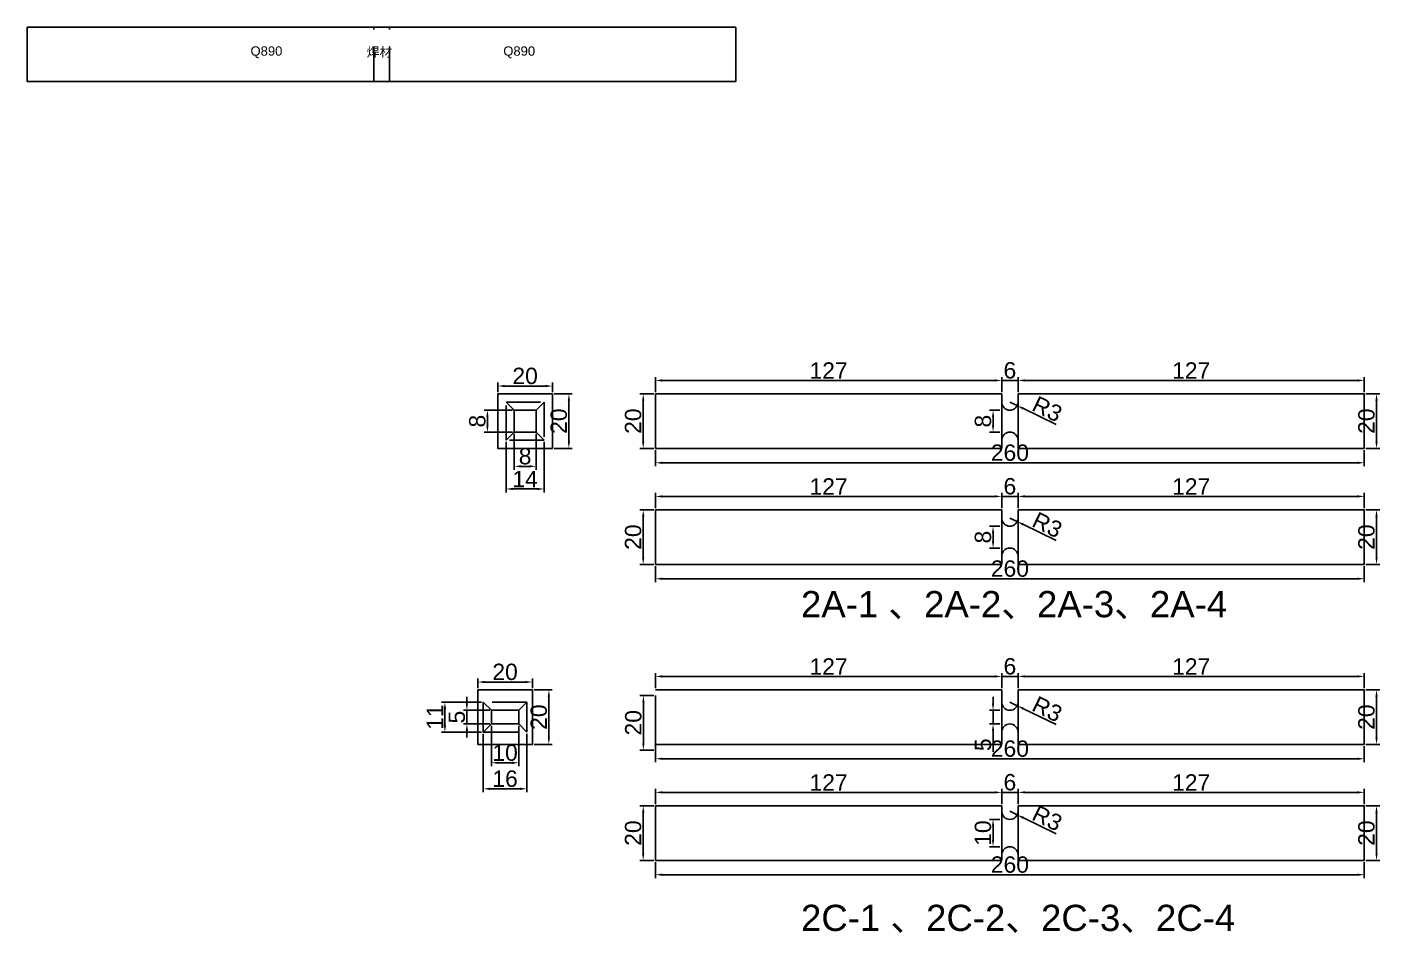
# Model space of a CAD drawing. Header units: millimetres. Extents: x 277 to 35015, y -7843 to 25622.
# Drawn here: x 2307.2 to 2803.5, y 2060.6 to 2392.9 of the extents above; entities that cross this region are included whole.
import ezdxf

# ---------------------------------------------------------------- set-up
doc = ezdxf.new("R2010")
doc.units = ezdxf.units.MM
doc.linetypes.add('DASHED', pattern=[19.05, 12.7, -6.35])
doc.layers.add('尺寸标注', color=6, linetype='Continuous')
doc.layers.add('标号', color=4, linetype='Continuous')
doc.styles.get("Standard").update_dxf_attribs({"font": 'arial.ttf'})
doc.dimstyles.new('ISO-25-old', dxfattribs={"dimtxt": 6, "dimasz": 2.5, "dimexe": 1.25, "dimexo": 0.625, "dimtad": 1, "dimtxsty": 'Standard', "dimcen": 2.5, "dimadec": 0, "dimazin": 0, "dimtfac": 1, "dimtmove": 0, "dimatfit": 3, "dimfxl": 1, "dimarcsym": 0})

# ---------------------------------------------------------------- blocks, each defined once
blk = doc.blocks.new('*D34')
at = {"layer": 'Defpoints', "color": 0, "transparency": 16777216}
for p in [(2533.24, 2258.34), (2537.73, 2258.34), (2537.73, 2238.34)]:
    blk.add_point(p, dxfattribs=at)
at = {"layer": '尺寸标注', "color": 0, "lineweight": -2, "transparency": 16777216}
for p, q in [((2537.1, 2258.34), (2531.99, 2258.34)), ((2533.24, 2240.84), (2533.24, 2255.84)), ((2537.1, 2238.34), (2531.99, 2238.34))]:
    blk.add_line(p, q, dxfattribs=at)
at = {"layer": '尺寸标注', "color": 0, "transparency": 16777216}
for points in [[(2532.83, 2255.84), (2533.66, 2255.84), (2533.24, 2258.34)], [(2532.83, 2240.84), (2533.66, 2240.84), (2533.24, 2238.34)]]:
    blk.add_solid(points, dxfattribs=at)
at = {"layer": '尺寸标注', "color": 0, "transparency": 16777216, "insert": (2529.55, 2248.34), "char_height": 6, "attachment_point": 5, "rotation": 90}
blk.add_mtext('20', dxfattribs=at)
blk = doc.blocks.new('*D78')
at = {"layer": 'Defpoints', "color": 0, "transparency": 16777216}
for p in [(2664.73, 2263.27), (2537.73, 2258.34), (2664.73, 2258.34)]:
    blk.add_point(p, dxfattribs=at)
at = {"layer": '尺寸标注', "color": 0, "lineweight": -2, "transparency": 16777216}
for p, q in [((2537.73, 2258.96), (2537.73, 2264.52)), ((2540.23, 2263.27), (2662.23, 2263.27)), ((2664.73, 2258.96), (2664.73, 2264.52))]:
    blk.add_line(p, q, dxfattribs=at)
at = {"layer": '尺寸标注', "color": 0, "transparency": 16777216}
for points in [[(2540.23, 2263.69), (2540.23, 2262.85), (2537.73, 2263.27)], [(2662.23, 2263.69), (2662.23, 2262.85), (2664.73, 2263.27)]]:
    blk.add_solid(points, dxfattribs=at)
at = {"layer": '尺寸标注', "color": 0, "transparency": 16777216, "insert": (2601.23, 2266.91), "char_height": 6, "attachment_point": 5}
blk.add_mtext('127', dxfattribs=at)
blk = doc.blocks.new('*D35')
at = {"layer": 'Defpoints', "color": 0, "transparency": 16777216}
for p in [(2664.73, 2252.34), (2661.56, 2244.34), (2664.73, 2244.34)]:
    blk.add_point(p, dxfattribs=at)
at = {"layer": '尺寸标注', "color": 0, "lineweight": -2, "transparency": 16777216}
for p, q in [((2664.1, 2252.34), (2660.31, 2252.34)), ((2661.56, 2249.84), (2661.56, 2246.84)), ((2664.1, 2244.34), (2660.31, 2244.34))]:
    blk.add_line(p, q, dxfattribs=at)
at = {"layer": '尺寸标注', "color": 0, "transparency": 16777216}
for points in [[(2661.14, 2249.84), (2661.97, 2249.84), (2661.56, 2252.34)], [(2661.14, 2246.84), (2661.97, 2246.84), (2661.56, 2244.34)]]:
    blk.add_solid(points, dxfattribs=at)
at = {"layer": '尺寸标注', "color": 0, "transparency": 16777216, "insert": (2657.87, 2248.34), "char_height": 6, "attachment_point": 5, "rotation": 90}
blk.add_mtext('8', dxfattribs=at)
blk = doc.blocks.new('*D36')
at = {"layer": 'Defpoints', "color": 0, "transparency": 16777216}
for p in [(2667.73, 2255.34), (2670.43, 2254.03)]:
    blk.add_point(p, dxfattribs=at)
at = {"layer": '尺寸标注', "color": 0, "lineweight": -2, "transparency": 16777216}
for p, q in [((2667.73, 2255.34), (2670.43, 2254.03)), ((2684.76, 2247.07), (2672.68, 2252.94))]:
    blk.add_line(p, q, dxfattribs=at)
at = {"layer": '尺寸标注', "color": 0, "transparency": 16777216}
blk.add_solid([(2672.86, 2253.31), (2672.5, 2252.56), (2670.43, 2254.03)], dxfattribs=at)
at = {"layer": '尺寸标注', "color": 0, "transparency": 16777216, "insert": (2681.45, 2252.78), "char_height": 6, "attachment_point": 5, "rotation": 334.116}
blk.add_mtext('R3', dxfattribs=at)
blk = doc.blocks.new('*D37')
at = {"layer": 'Defpoints', "color": 0, "transparency": 16777216}
for p in [(2797.73, 2258.34), (2802.22, 2258.34), (2797.73, 2238.34)]:
    blk.add_point(p, dxfattribs=at)
at = {"layer": '尺寸标注', "color": 0, "lineweight": -2, "transparency": 16777216}
for p, q in [((2798.35, 2258.34), (2803.47, 2258.34)), ((2802.22, 2240.84), (2802.22, 2255.84)), ((2798.35, 2238.34), (2803.47, 2238.34))]:
    blk.add_line(p, q, dxfattribs=at)
at = {"layer": '尺寸标注', "color": 0, "transparency": 16777216}
for points in [[(2801.8, 2255.84), (2802.63, 2255.84), (2802.22, 2258.34)], [(2801.8, 2240.84), (2802.63, 2240.84), (2802.22, 2238.34)]]:
    blk.add_solid(points, dxfattribs=at)
at = {"layer": '尺寸标注', "color": 0, "transparency": 16777216, "insert": (2798.53, 2248.34), "char_height": 6, "attachment_point": 5, "rotation": 90}
blk.add_mtext('20', dxfattribs=at)
blk = doc.blocks.new('*D79')
at = {"layer": 'Defpoints', "color": 0, "transparency": 16777216}
for p in [(2670.73, 2263.27), (2670.73, 2258.34), (2797.73, 2258.34)]:
    blk.add_point(p, dxfattribs=at)
at = {"layer": '尺寸标注', "color": 0, "lineweight": -2, "transparency": 16777216}
for p, q in [((2670.73, 2258.96), (2670.73, 2264.52)), ((2795.23, 2263.27), (2673.23, 2263.27)), ((2797.73, 2258.96), (2797.73, 2264.52))]:
    blk.add_line(p, q, dxfattribs=at)
at = {"layer": '尺寸标注', "color": 0, "transparency": 16777216}
for points in [[(2673.23, 2263.69), (2673.23, 2262.85), (2670.73, 2263.27)], [(2795.23, 2263.69), (2795.23, 2262.85), (2797.73, 2263.27)]]:
    blk.add_solid(points, dxfattribs=at)
at = {"layer": '尺寸标注', "color": 0, "transparency": 16777216, "insert": (2734.23, 2266.91), "char_height": 6, "attachment_point": 5}
blk.add_mtext('127', dxfattribs=at)
blk = doc.blocks.new('*D38')
at = {"layer": 'Defpoints', "color": 0, "transparency": 16777216}
for p in [(2670.73, 2263.27), (2664.73, 2258.34), (2670.73, 2258.34)]:
    blk.add_point(p, dxfattribs=at)
at = {"layer": '尺寸标注', "color": 0, "lineweight": -2, "transparency": 16777216}
for p, q in [((2662.23, 2263.27), (2659.73, 2263.27)), ((2664.73, 2258.96), (2664.73, 2264.52)), ((2664.73, 2263.27), (2670.73, 2263.27)), ((2670.73, 2258.96), (2670.73, 2264.52)), ((2673.23, 2263.27), (2675.73, 2263.27))]:
    blk.add_line(p, q, dxfattribs=at)
at = {"layer": '尺寸标注', "color": 0, "transparency": 16777216}
for points in [[(2662.23, 2263.69), (2662.23, 2262.85), (2664.73, 2263.27)], [(2673.23, 2263.69), (2673.23, 2262.85), (2670.73, 2263.27)]]:
    blk.add_solid(points, dxfattribs=at)
at = {"layer": '尺寸标注', "color": 0, "transparency": 16777216, "insert": (2667.73, 2266.96), "char_height": 6, "attachment_point": 5}
blk.add_mtext('6', dxfattribs=at)
blk = doc.blocks.new('*D39')
at = {"layer": 'Defpoints', "color": 0, "transparency": 16777216}
for p in [(2537.73, 2238.34), (2797.73, 2238.34), (2797.73, 2233.07)]:
    blk.add_point(p, dxfattribs=at)
at = {"layer": '尺寸标注', "color": 0, "lineweight": -2, "transparency": 16777216}
for p, q in [((2537.73, 2237.71), (2537.73, 2231.82)), ((2540.23, 2233.07), (2795.23, 2233.07)), ((2797.73, 2237.71), (2797.73, 2231.82))]:
    blk.add_line(p, q, dxfattribs=at)
at = {"layer": '尺寸标注', "color": 0, "transparency": 16777216}
for points in [[(2540.23, 2233.49), (2540.23, 2232.65), (2537.73, 2233.07)], [(2795.23, 2233.49), (2795.23, 2232.65), (2797.73, 2233.07)]]:
    blk.add_solid(points, dxfattribs=at)
at = {"layer": '尺寸标注', "color": 0, "transparency": 16777216, "insert": (2667.73, 2236.76), "char_height": 6, "attachment_point": 5}
blk.add_mtext('260', dxfattribs=at)
blk = doc.blocks.new('*D40')
at = {"layer": 'Defpoints', "color": 0, "transparency": 16777216}
for p in [(2533.24, 2215.81), (2537.73, 2215.81), (2537.73, 2195.81)]:
    blk.add_point(p, dxfattribs=at)
at = {"layer": '尺寸标注', "color": 0, "lineweight": -2, "transparency": 16777216}
for p, q in [((2537.1, 2215.81), (2531.99, 2215.81)), ((2533.24, 2198.31), (2533.24, 2213.31)), ((2537.1, 2195.81), (2531.99, 2195.81))]:
    blk.add_line(p, q, dxfattribs=at)
at = {"layer": '尺寸标注', "color": 0, "transparency": 16777216}
for points in [[(2532.83, 2213.31), (2533.66, 2213.31), (2533.24, 2215.81)], [(2532.83, 2198.31), (2533.66, 2198.31), (2533.24, 2195.81)]]:
    blk.add_solid(points, dxfattribs=at)
at = {"layer": '尺寸标注', "color": 0, "transparency": 16777216, "insert": (2529.55, 2205.81), "char_height": 6, "attachment_point": 5, "rotation": 90}
blk.add_mtext('20', dxfattribs=at)
blk = doc.blocks.new('*D80')
at = {"layer": 'Defpoints', "color": 0, "transparency": 16777216}
for p in [(2664.73, 2220.74), (2537.73, 2215.81), (2664.73, 2215.81)]:
    blk.add_point(p, dxfattribs=at)
at = {"layer": '尺寸标注', "color": 0, "lineweight": -2, "transparency": 16777216}
for p, q in [((2537.73, 2216.44), (2537.73, 2221.99)), ((2540.23, 2220.74), (2662.23, 2220.74)), ((2664.73, 2216.44), (2664.73, 2221.99))]:
    blk.add_line(p, q, dxfattribs=at)
at = {"layer": '尺寸标注', "color": 0, "transparency": 16777216}
for points in [[(2540.23, 2221.16), (2540.23, 2220.33), (2537.73, 2220.74)], [(2662.23, 2221.16), (2662.23, 2220.33), (2664.73, 2220.74)]]:
    blk.add_solid(points, dxfattribs=at)
at = {"layer": '尺寸标注', "color": 0, "transparency": 16777216, "insert": (2601.23, 2224.38), "char_height": 6, "attachment_point": 5}
blk.add_mtext('127', dxfattribs=at)
blk = doc.blocks.new('*D41')
at = {"layer": 'Defpoints', "color": 0, "transparency": 16777216}
for p in [(2664.73, 2209.81), (2661.56, 2201.81), (2664.73, 2201.81)]:
    blk.add_point(p, dxfattribs=at)
at = {"layer": '尺寸标注', "color": 0, "lineweight": -2, "transparency": 16777216}
for p, q in [((2664.1, 2209.81), (2660.31, 2209.81)), ((2661.56, 2207.31), (2661.56, 2204.31)), ((2664.1, 2201.81), (2660.31, 2201.81))]:
    blk.add_line(p, q, dxfattribs=at)
at = {"layer": '尺寸标注', "color": 0, "transparency": 16777216}
for points in [[(2661.14, 2207.31), (2661.97, 2207.31), (2661.56, 2209.81)], [(2661.14, 2204.31), (2661.97, 2204.31), (2661.56, 2201.81)]]:
    blk.add_solid(points, dxfattribs=at)
at = {"layer": '尺寸标注', "color": 0, "transparency": 16777216, "insert": (2657.87, 2205.81), "char_height": 6, "attachment_point": 5, "rotation": 90}
blk.add_mtext('8', dxfattribs=at)
blk = doc.blocks.new('*D42')
at = {"layer": 'Defpoints', "color": 0, "transparency": 16777216}
for p in [(2667.73, 2212.81), (2670.43, 2211.5)]:
    blk.add_point(p, dxfattribs=at)
at = {"layer": '尺寸标注', "color": 0, "lineweight": -2, "transparency": 16777216}
for p, q in [((2667.73, 2212.81), (2670.43, 2211.5)), ((2684.76, 2204.55), (2672.68, 2210.41))]:
    blk.add_line(p, q, dxfattribs=at)
at = {"layer": '尺寸标注', "color": 0, "transparency": 16777216}
blk.add_solid([(2672.86, 2210.78), (2672.5, 2210.03), (2670.43, 2211.5)], dxfattribs=at)
at = {"layer": '尺寸标注', "color": 0, "transparency": 16777216, "insert": (2681.45, 2210.25), "char_height": 6, "attachment_point": 5, "rotation": 334.116}
blk.add_mtext('R3', dxfattribs=at)
blk = doc.blocks.new('*D43')
at = {"layer": 'Defpoints', "color": 0, "transparency": 16777216}
for p in [(2797.73, 2215.81), (2802.22, 2215.81), (2797.73, 2195.81)]:
    blk.add_point(p, dxfattribs=at)
at = {"layer": '尺寸标注', "color": 0, "lineweight": -2, "transparency": 16777216}
for p, q in [((2798.35, 2215.81), (2803.47, 2215.81)), ((2802.22, 2198.31), (2802.22, 2213.31)), ((2798.35, 2195.81), (2803.47, 2195.81))]:
    blk.add_line(p, q, dxfattribs=at)
at = {"layer": '尺寸标注', "color": 0, "transparency": 16777216}
for points in [[(2801.8, 2213.31), (2802.63, 2213.31), (2802.22, 2215.81)], [(2801.8, 2198.31), (2802.63, 2198.31), (2802.22, 2195.81)]]:
    blk.add_solid(points, dxfattribs=at)
at = {"layer": '尺寸标注', "color": 0, "transparency": 16777216, "insert": (2798.53, 2205.81), "char_height": 6, "attachment_point": 5, "rotation": 90}
blk.add_mtext('20', dxfattribs=at)
blk = doc.blocks.new('*D81')
at = {"layer": 'Defpoints', "color": 0, "transparency": 16777216}
for p in [(2670.73, 2220.74), (2670.73, 2215.81), (2797.73, 2215.81)]:
    blk.add_point(p, dxfattribs=at)
at = {"layer": '尺寸标注', "color": 0, "lineweight": -2, "transparency": 16777216}
for p, q in [((2670.73, 2216.44), (2670.73, 2221.99)), ((2795.23, 2220.74), (2673.23, 2220.74)), ((2797.73, 2216.44), (2797.73, 2221.99))]:
    blk.add_line(p, q, dxfattribs=at)
at = {"layer": '尺寸标注', "color": 0, "transparency": 16777216}
for points in [[(2673.23, 2221.16), (2673.23, 2220.33), (2670.73, 2220.74)], [(2795.23, 2221.16), (2795.23, 2220.33), (2797.73, 2220.74)]]:
    blk.add_solid(points, dxfattribs=at)
at = {"layer": '尺寸标注', "color": 0, "transparency": 16777216, "insert": (2734.23, 2224.38), "char_height": 6, "attachment_point": 5}
blk.add_mtext('127', dxfattribs=at)
blk = doc.blocks.new('*D44')
at = {"layer": 'Defpoints', "color": 0, "transparency": 16777216}
for p in [(2670.73, 2220.74), (2664.73, 2215.81), (2670.73, 2215.81)]:
    blk.add_point(p, dxfattribs=at)
at = {"layer": '尺寸标注', "color": 0, "lineweight": -2, "transparency": 16777216}
for p, q in [((2662.23, 2220.74), (2659.73, 2220.74)), ((2664.73, 2216.44), (2664.73, 2221.99)), ((2664.73, 2220.74), (2670.73, 2220.74)), ((2670.73, 2216.44), (2670.73, 2221.99)), ((2673.23, 2220.74), (2675.73, 2220.74))]:
    blk.add_line(p, q, dxfattribs=at)
at = {"layer": '尺寸标注', "color": 0, "transparency": 16777216}
for points in [[(2662.23, 2221.16), (2662.23, 2220.33), (2664.73, 2220.74)], [(2673.23, 2221.16), (2673.23, 2220.33), (2670.73, 2220.74)]]:
    blk.add_solid(points, dxfattribs=at)
at = {"layer": '尺寸标注', "color": 0, "transparency": 16777216, "insert": (2667.73, 2224.43), "char_height": 6, "attachment_point": 5}
blk.add_mtext('6', dxfattribs=at)
blk = doc.blocks.new('*D45')
at = {"layer": 'Defpoints', "color": 0, "transparency": 16777216}
for p in [(2537.73, 2195.81), (2797.73, 2195.81), (2797.73, 2190.54)]:
    blk.add_point(p, dxfattribs=at)
at = {"layer": '尺寸标注', "color": 0, "lineweight": -2, "transparency": 16777216}
for p, q in [((2537.73, 2195.19), (2537.73, 2189.29)), ((2797.73, 2195.19), (2797.73, 2189.29)), ((2540.23, 2190.54), (2795.23, 2190.54))]:
    blk.add_line(p, q, dxfattribs=at)
at = {"layer": '尺寸标注', "color": 0, "transparency": 16777216}
for points in [[(2540.23, 2190.96), (2540.23, 2190.13), (2537.73, 2190.54)], [(2795.23, 2190.96), (2795.23, 2190.13), (2797.73, 2190.54)]]:
    blk.add_solid(points, dxfattribs=at)
at = {"layer": '尺寸标注', "color": 0, "transparency": 16777216, "insert": (2667.73, 2194.23), "char_height": 6, "attachment_point": 5}
blk.add_mtext('260', dxfattribs=at)
blk = doc.blocks.new('*D56')
at = {"layer": 'Defpoints', "color": 0, "transparency": 16777216}
for p in [(2533.3, 2147.72), (2537.79, 2147.72), (2537.79, 2127.72)]:
    blk.add_point(p, dxfattribs=at)
at = {"layer": '尺寸标注', "color": 0, "lineweight": -2, "transparency": 16777216}
for p, q in [((2537.16, 2147.72), (2532.05, 2147.72)), ((2533.3, 2130.22), (2533.3, 2145.22)), ((2537.16, 2127.72), (2532.05, 2127.72))]:
    blk.add_line(p, q, dxfattribs=at)
at = {"layer": '尺寸标注', "color": 0, "transparency": 16777216}
for points in [[(2532.89, 2145.22), (2533.72, 2145.22), (2533.3, 2147.72)], [(2532.89, 2130.22), (2533.72, 2130.22), (2533.3, 2127.72)]]:
    blk.add_solid(points, dxfattribs=at)
at = {"layer": '尺寸标注', "color": 0, "transparency": 16777216, "insert": (2529.61, 2137.72), "char_height": 6, "attachment_point": 5, "rotation": 90}
blk.add_mtext('20', dxfattribs=at)
blk = doc.blocks.new('*D82')
at = {"layer": 'Defpoints', "color": 0, "transparency": 16777216}
for p in [(2664.73, 2154.71), (2537.73, 2149.78), (2664.73, 2149.78)]:
    blk.add_point(p, dxfattribs=at)
at = {"layer": '尺寸标注', "color": 0, "lineweight": -2, "transparency": 16777216}
for p, q in [((2537.73, 2150.4), (2537.73, 2155.96)), ((2540.23, 2154.71), (2662.23, 2154.71)), ((2664.73, 2150.4), (2664.73, 2155.96))]:
    blk.add_line(p, q, dxfattribs=at)
at = {"layer": '尺寸标注', "color": 0, "transparency": 16777216}
for points in [[(2540.23, 2155.13), (2540.23, 2154.3), (2537.73, 2154.71)], [(2662.23, 2155.13), (2662.23, 2154.3), (2664.73, 2154.71)]]:
    blk.add_solid(points, dxfattribs=at)
at = {"layer": '尺寸标注', "color": 0, "transparency": 16777216, "insert": (2601.23, 2158.35), "char_height": 6, "attachment_point": 5}
blk.add_mtext('127', dxfattribs=at)
blk = doc.blocks.new('*D57')
at = {"layer": 'Defpoints', "color": 0, "transparency": 16777216}
for p in [(2664.73, 2142.28), (2661.56, 2137.28), (2664.73, 2137.28)]:
    blk.add_point(p, dxfattribs=at)
at = {"layer": '尺寸标注', "color": 0, "lineweight": -2, "transparency": 16777216}
for p, q in [((2661.56, 2144.78), (2661.56, 2147.28)), ((2664.1, 2142.28), (2660.31, 2142.28)), ((2661.56, 2142.28), (2661.56, 2137.28)), ((2664.1, 2137.28), (2660.31, 2137.28)), ((2661.56, 2134.78), (2661.56, 2127.05))]:
    blk.add_line(p, q, dxfattribs=at)
at = {"layer": '尺寸标注', "color": 0, "transparency": 16777216}
for points in [[(2661.14, 2144.78), (2661.97, 2144.78), (2661.56, 2142.28)], [(2661.14, 2134.78), (2661.97, 2134.78), (2661.56, 2137.28)]]:
    blk.add_solid(points, dxfattribs=at)
at = {"layer": '尺寸标注', "color": 0, "transparency": 16777216, "insert": (2657.88, 2129.66), "char_height": 6, "attachment_point": 5, "rotation": 90}
blk.add_mtext('5', dxfattribs=at)
blk = doc.blocks.new('*D58')
at = {"layer": 'Defpoints', "color": 0, "transparency": 16777216}
for p in [(2667.73, 2145.28), (2670.43, 2143.97)]:
    blk.add_point(p, dxfattribs=at)
at = {"layer": '尺寸标注', "color": 0, "lineweight": -2, "transparency": 16777216}
for p, q in [((2667.73, 2145.28), (2670.43, 2143.97)), ((2684.76, 2137.02), (2672.68, 2142.88))]:
    blk.add_line(p, q, dxfattribs=at)
at = {"layer": '尺寸标注', "color": 0, "transparency": 16777216}
blk.add_solid([(2672.86, 2143.25), (2672.5, 2142.5), (2670.43, 2143.97)], dxfattribs=at)
at = {"layer": '尺寸标注', "color": 0, "transparency": 16777216, "insert": (2681.45, 2142.72), "char_height": 6, "attachment_point": 5, "rotation": 334.116}
blk.add_mtext('R3', dxfattribs=at)
blk = doc.blocks.new('*D59')
at = {"layer": 'Defpoints', "color": 0, "transparency": 16777216}
for p in [(2797.73, 2149.78), (2802.22, 2149.78), (2797.73, 2129.78)]:
    blk.add_point(p, dxfattribs=at)
at = {"layer": '尺寸标注', "color": 0, "lineweight": -2, "transparency": 16777216}
for p, q in [((2798.35, 2149.78), (2803.47, 2149.78)), ((2802.22, 2132.28), (2802.22, 2147.28)), ((2798.35, 2129.78), (2803.47, 2129.78))]:
    blk.add_line(p, q, dxfattribs=at)
at = {"layer": '尺寸标注', "color": 0, "transparency": 16777216}
for points in [[(2801.8, 2147.28), (2802.63, 2147.28), (2802.22, 2149.78)], [(2801.8, 2132.28), (2802.63, 2132.28), (2802.22, 2129.78)]]:
    blk.add_solid(points, dxfattribs=at)
at = {"layer": '尺寸标注', "color": 0, "transparency": 16777216, "insert": (2798.53, 2139.78), "char_height": 6, "attachment_point": 5, "rotation": 90}
blk.add_mtext('20', dxfattribs=at)
blk = doc.blocks.new('*D60')
at = {"layer": 'Defpoints', "color": 0, "transparency": 16777216}
for p in [(2670.73, 2154.71), (2664.73, 2149.78), (2670.73, 2149.78)]:
    blk.add_point(p, dxfattribs=at)
at = {"layer": '尺寸标注', "color": 0, "lineweight": -2, "transparency": 16777216}
for p, q in [((2662.23, 2154.71), (2659.73, 2154.71)), ((2664.73, 2150.4), (2664.73, 2155.96)), ((2664.73, 2154.71), (2670.73, 2154.71)), ((2670.73, 2150.4), (2670.73, 2155.96)), ((2673.23, 2154.71), (2675.73, 2154.71))]:
    blk.add_line(p, q, dxfattribs=at)
at = {"layer": '尺寸标注', "color": 0, "transparency": 16777216}
for points in [[(2662.23, 2155.13), (2662.23, 2154.3), (2664.73, 2154.71)], [(2673.23, 2155.13), (2673.23, 2154.3), (2670.73, 2154.71)]]:
    blk.add_solid(points, dxfattribs=at)
at = {"layer": '尺寸标注', "color": 0, "transparency": 16777216, "insert": (2667.73, 2158.4), "char_height": 6, "attachment_point": 5}
blk.add_mtext('6', dxfattribs=at)
blk = doc.blocks.new('*D61')
at = {"layer": 'Defpoints', "color": 0, "transparency": 16777216}
for p in [(2533.24, 2107.25), (2537.73, 2107.25), (2537.73, 2087.25)]:
    blk.add_point(p, dxfattribs=at)
at = {"layer": '尺寸标注', "color": 0, "lineweight": -2, "transparency": 16777216}
for p, q in [((2537.1, 2107.25), (2531.99, 2107.25)), ((2533.24, 2089.75), (2533.24, 2104.75)), ((2537.1, 2087.25), (2531.99, 2087.25))]:
    blk.add_line(p, q, dxfattribs=at)
at = {"layer": '尺寸标注', "color": 0, "transparency": 16777216}
for points in [[(2532.83, 2104.75), (2533.66, 2104.75), (2533.24, 2107.25)], [(2532.83, 2089.75), (2533.66, 2089.75), (2533.24, 2087.25)]]:
    blk.add_solid(points, dxfattribs=at)
at = {"layer": '尺寸标注', "color": 0, "transparency": 16777216, "insert": (2529.55, 2097.25), "char_height": 6, "attachment_point": 5, "rotation": 90}
blk.add_mtext('20', dxfattribs=at)
blk = doc.blocks.new('*D62')
at = {"layer": 'Defpoints', "color": 0, "transparency": 16777216}
for p in [(2664.73, 2102.25), (2661.56, 2092.25), (2664.73, 2092.25)]:
    blk.add_point(p, dxfattribs=at)
at = {"layer": '尺寸标注', "color": 0, "lineweight": -2, "transparency": 16777216}
for p, q in [((2664.1, 2102.25), (2660.31, 2102.25)), ((2661.56, 2099.75), (2661.56, 2094.75)), ((2664.1, 2092.25), (2660.31, 2092.25))]:
    blk.add_line(p, q, dxfattribs=at)
at = {"layer": '尺寸标注', "color": 0, "transparency": 16777216}
for points in [[(2661.14, 2099.75), (2661.97, 2099.75), (2661.56, 2102.25)], [(2661.14, 2094.75), (2661.97, 2094.75), (2661.56, 2092.25)]]:
    blk.add_solid(points, dxfattribs=at)
at = {"layer": '尺寸标注', "color": 0, "transparency": 16777216, "insert": (2657.87, 2097.25), "char_height": 6, "attachment_point": 5, "rotation": 90}
blk.add_mtext('10', dxfattribs=at)
blk = doc.blocks.new('*D63')
at = {"layer": 'Defpoints', "color": 0, "transparency": 16777216}
for p in [(2667.73, 2105.25), (2670.43, 2103.94)]:
    blk.add_point(p, dxfattribs=at)
at = {"layer": '尺寸标注', "color": 0, "lineweight": -2, "transparency": 16777216}
for p, q in [((2667.73, 2105.25), (2670.43, 2103.94)), ((2684.76, 2096.99), (2672.68, 2102.85))]:
    blk.add_line(p, q, dxfattribs=at)
at = {"layer": '尺寸标注', "color": 0, "transparency": 16777216}
blk.add_solid([(2672.86, 2103.23), (2672.5, 2102.48), (2670.43, 2103.94)], dxfattribs=at)
at = {"layer": '尺寸标注', "color": 0, "transparency": 16777216, "insert": (2681.45, 2102.7), "char_height": 6, "attachment_point": 5, "rotation": 334.116}
blk.add_mtext('R3', dxfattribs=at)
blk = doc.blocks.new('*D64')
at = {"layer": 'Defpoints', "color": 0, "transparency": 16777216}
for p in [(2797.73, 2107.25), (2802.22, 2107.25), (2797.73, 2087.25)]:
    blk.add_point(p, dxfattribs=at)
at = {"layer": '尺寸标注', "color": 0, "lineweight": -2, "transparency": 16777216}
for p, q in [((2798.35, 2107.25), (2803.47, 2107.25)), ((2802.22, 2089.75), (2802.22, 2104.75)), ((2798.35, 2087.25), (2803.47, 2087.25))]:
    blk.add_line(p, q, dxfattribs=at)
at = {"layer": '尺寸标注', "color": 0, "transparency": 16777216}
for points in [[(2801.8, 2104.75), (2802.63, 2104.75), (2802.22, 2107.25)], [(2801.8, 2089.75), (2802.63, 2089.75), (2802.22, 2087.25)]]:
    blk.add_solid(points, dxfattribs=at)
at = {"layer": '尺寸标注', "color": 0, "transparency": 16777216, "insert": (2798.53, 2097.25), "char_height": 6, "attachment_point": 5, "rotation": 90}
blk.add_mtext('20', dxfattribs=at)
blk = doc.blocks.new('*D65')
at = {"layer": 'Defpoints', "color": 0, "transparency": 16777216}
for p in [(2670.73, 2112.19), (2664.73, 2107.25), (2670.73, 2107.25)]:
    blk.add_point(p, dxfattribs=at)
at = {"layer": '尺寸标注', "color": 0, "lineweight": -2, "transparency": 16777216}
for p, q in [((2662.23, 2112.19), (2659.73, 2112.19)), ((2664.73, 2107.88), (2664.73, 2113.44)), ((2664.73, 2112.19), (2670.73, 2112.19)), ((2670.73, 2107.88), (2670.73, 2113.44)), ((2673.23, 2112.19), (2675.73, 2112.19))]:
    blk.add_line(p, q, dxfattribs=at)
at = {"layer": '尺寸标注', "color": 0, "transparency": 16777216}
for points in [[(2662.23, 2112.6), (2662.23, 2111.77), (2664.73, 2112.19)], [(2673.23, 2112.6), (2673.23, 2111.77), (2670.73, 2112.19)]]:
    blk.add_solid(points, dxfattribs=at)
at = {"layer": '尺寸标注', "color": 0, "transparency": 16777216, "insert": (2667.73, 2115.88), "char_height": 6, "attachment_point": 5}
blk.add_mtext('6', dxfattribs=at)
blk = doc.blocks.new('*D77')
at = {"layer": 'Defpoints', "color": 0, "transparency": 16777216}
for p in [(2477.57, 2137.28), (2487.57, 2137.28), (2487.57, 2123.03)]:
    blk.add_point(p, dxfattribs=at)
at = {"layer": '尺寸标注', "color": 0, "lineweight": -2, "transparency": 16777216}
for p, q in [((2477.57, 2136.65), (2477.57, 2121.78)), ((2487.57, 2136.65), (2487.57, 2121.78)), ((2480.07, 2123.03), (2485.07, 2123.03))]:
    blk.add_line(p, q, dxfattribs=at)
at = {"layer": '尺寸标注', "color": 0, "transparency": 16777216}
for points in [[(2480.07, 2123.44), (2480.07, 2122.61), (2477.57, 2123.03)], [(2485.07, 2123.44), (2485.07, 2122.61), (2487.57, 2123.03)]]:
    blk.add_solid(points, dxfattribs=at)
at = {"layer": '尺寸标注', "color": 0, "transparency": 16777216, "insert": (2482.57, 2126.71), "char_height": 6, "attachment_point": 5}
blk.add_mtext('10', dxfattribs=at)
blk = doc.blocks.new('*D27')
at = {"layer": 'Defpoints', "color": 0, "transparency": 16777216}
for p in [(2664.73, 2112.19), (2537.73, 2107.25), (2664.73, 2107.25)]:
    blk.add_point(p, dxfattribs=at)
at = {"layer": '尺寸标注', "color": 0, "lineweight": -2, "transparency": 16777216}
for p, q in [((2537.73, 2107.88), (2537.73, 2113.44)), ((2540.23, 2112.19), (2662.23, 2112.19)), ((2664.73, 2107.88), (2664.73, 2113.44))]:
    blk.add_line(p, q, dxfattribs=at)
at = {"layer": '尺寸标注', "color": 0, "transparency": 16777216}
for points in [[(2540.23, 2112.6), (2540.23, 2111.77), (2537.73, 2112.19)], [(2662.23, 2112.6), (2662.23, 2111.77), (2664.73, 2112.19)]]:
    blk.add_solid(points, dxfattribs=at)
at = {"layer": '尺寸标注', "color": 0, "transparency": 16777216, "insert": (2601.23, 2115.82), "char_height": 6, "attachment_point": 5}
blk.add_mtext('127', dxfattribs=at)
blk = doc.blocks.new('*D28')
at = {"layer": 'Defpoints', "color": 0, "transparency": 16777216}
for p in [(2797.73, 2154.71), (2670.73, 2149.78), (2797.73, 2149.78)]:
    blk.add_point(p, dxfattribs=at)
at = {"layer": '尺寸标注', "color": 0, "lineweight": -2, "transparency": 16777216}
for p, q in [((2670.73, 2150.4), (2670.73, 2155.96)), ((2673.23, 2154.71), (2795.23, 2154.71)), ((2797.73, 2150.4), (2797.73, 2155.96))]:
    blk.add_line(p, q, dxfattribs=at)
at = {"layer": '尺寸标注', "color": 0, "transparency": 16777216}
for points in [[(2673.23, 2155.13), (2673.23, 2154.3), (2670.73, 2154.71)], [(2795.23, 2155.13), (2795.23, 2154.3), (2797.73, 2154.71)]]:
    blk.add_solid(points, dxfattribs=at)
at = {"layer": '尺寸标注', "color": 0, "transparency": 16777216, "insert": (2734.23, 2158.35), "char_height": 6, "attachment_point": 5}
blk.add_mtext('127', dxfattribs=at)
blk = doc.blocks.new('*D29')
at = {"layer": 'Defpoints', "color": 0, "transparency": 16777216}
for p in [(2797.73, 2112.19), (2670.73, 2107.25), (2797.73, 2107.25)]:
    blk.add_point(p, dxfattribs=at)
at = {"layer": '尺寸标注', "color": 0, "lineweight": -2, "transparency": 16777216}
for p, q in [((2670.73, 2107.88), (2670.73, 2113.44)), ((2673.23, 2112.19), (2795.23, 2112.19)), ((2797.73, 2107.88), (2797.73, 2113.44))]:
    blk.add_line(p, q, dxfattribs=at)
at = {"layer": '尺寸标注', "color": 0, "transparency": 16777216}
for points in [[(2673.23, 2112.6), (2673.23, 2111.77), (2670.73, 2112.19)], [(2795.23, 2112.6), (2795.23, 2111.77), (2797.73, 2112.19)]]:
    blk.add_solid(points, dxfattribs=at)
at = {"layer": '尺寸标注', "color": 0, "transparency": 16777216, "insert": (2734.23, 2115.82), "char_height": 6, "attachment_point": 5}
blk.add_mtext('127', dxfattribs=at)
blk = doc.blocks.new('*D30')
at = {"layer": 'Defpoints', "color": 0, "transparency": 16777216}
for p in [(2537.73, 2129.78), (2797.73, 2129.78), (2797.73, 2124.51)]:
    blk.add_point(p, dxfattribs=at)
at = {"layer": '尺寸标注', "color": 0, "lineweight": -2, "transparency": 16777216}
for p, q in [((2537.73, 2129.15), (2537.73, 2123.26)), ((2797.73, 2129.15), (2797.73, 2123.26)), ((2540.23, 2124.51), (2795.23, 2124.51))]:
    blk.add_line(p, q, dxfattribs=at)
at = {"layer": '尺寸标注', "color": 0, "transparency": 16777216}
for points in [[(2540.23, 2124.93), (2540.23, 2124.1), (2537.73, 2124.51)], [(2795.23, 2124.93), (2795.23, 2124.1), (2797.73, 2124.51)]]:
    blk.add_solid(points, dxfattribs=at)
at = {"layer": '尺寸标注', "color": 0, "transparency": 16777216, "insert": (2667.73, 2128.2), "char_height": 6, "attachment_point": 5}
blk.add_mtext('260', dxfattribs=at)
blk = doc.blocks.new('*D31')
at = {"layer": 'Defpoints', "color": 0, "transparency": 16777216}
for p in [(2537.73, 2087.25), (2797.73, 2087.25), (2797.73, 2081.99)]:
    blk.add_point(p, dxfattribs=at)
at = {"layer": '尺寸标注', "color": 0, "lineweight": -2, "transparency": 16777216}
for p, q in [((2537.73, 2086.63), (2537.73, 2080.74)), ((2797.73, 2086.63), (2797.73, 2080.74)), ((2540.23, 2081.99), (2795.23, 2081.99))]:
    blk.add_line(p, q, dxfattribs=at)
at = {"layer": '尺寸标注', "color": 0, "transparency": 16777216}
for points in [[(2540.23, 2082.4), (2540.23, 2081.57), (2537.73, 2081.99)], [(2795.23, 2082.4), (2795.23, 2081.57), (2797.73, 2081.99)]]:
    blk.add_solid(points, dxfattribs=at)
at = {"layer": '尺寸标注', "color": 0, "transparency": 16777216, "insert": (2667.73, 2085.67), "char_height": 6, "attachment_point": 5}
blk.add_mtext('260', dxfattribs=at)
blk = doc.blocks.new('*D66')
at = {"layer": 'Defpoints', "color": 0, "transparency": 16777216}
for p in [(2485.92, 2252.34), (2476.09, 2244.34), (2485.92, 2244.34)]:
    blk.add_point(p, dxfattribs=at)
at = {"layer": '尺寸标注', "color": 0, "lineweight": -2, "transparency": 16777216}
for p, q in [((2485.29, 2252.34), (2474.84, 2252.34)), ((2476.09, 2249.84), (2476.09, 2246.84)), ((2485.29, 2244.34), (2474.84, 2244.34))]:
    blk.add_line(p, q, dxfattribs=at)
at = {"layer": '尺寸标注', "color": 0, "transparency": 16777216}
for points in [[(2475.68, 2249.84), (2476.51, 2249.84), (2476.09, 2252.34)], [(2475.68, 2246.84), (2476.51, 2246.84), (2476.09, 2244.34)]]:
    blk.add_solid(points, dxfattribs=at)
at = {"layer": '尺寸标注', "color": 0, "transparency": 16777216, "insert": (2472.4, 2248.34), "char_height": 6, "attachment_point": 5, "rotation": 90}
blk.add_mtext('8', dxfattribs=at)
blk = doc.blocks.new('*D67')
at = {"layer": 'Defpoints', "color": 0, "transparency": 16777216}
for p in [(2485.92, 2244.34), (2493.92, 2244.34), (2493.92, 2231.77)]:
    blk.add_point(p, dxfattribs=at)
at = {"layer": '尺寸标注', "color": 0, "lineweight": -2, "transparency": 16777216}
for p, q in [((2485.92, 2243.71), (2485.92, 2230.52)), ((2493.92, 2243.71), (2493.92, 2230.52)), ((2488.42, 2231.77), (2491.42, 2231.77))]:
    blk.add_line(p, q, dxfattribs=at)
at = {"layer": '尺寸标注', "color": 0, "transparency": 16777216}
for points in [[(2488.42, 2232.19), (2488.42, 2231.36), (2485.92, 2231.77)], [(2491.42, 2232.19), (2491.42, 2231.36), (2493.92, 2231.77)]]:
    blk.add_solid(points, dxfattribs=at)
at = {"layer": '尺寸标注', "color": 0, "transparency": 16777216, "insert": (2489.92, 2235.46), "char_height": 6, "attachment_point": 5}
blk.add_mtext('8', dxfattribs=at)
blk = doc.blocks.new('*D68')
at = {"layer": 'Defpoints', "color": 0, "transparency": 16777216}
for p in [(2479.92, 2258.34), (2499.92, 2261.22), (2499.92, 2258.34)]:
    blk.add_point(p, dxfattribs=at)
at = {"layer": '尺寸标注', "color": 0, "lineweight": -2, "transparency": 16777216}
for p, q in [((2479.92, 2258.96), (2479.92, 2262.47)), ((2482.42, 2261.22), (2497.42, 2261.22)), ((2499.92, 2258.96), (2499.92, 2262.47))]:
    blk.add_line(p, q, dxfattribs=at)
at = {"layer": '尺寸标注', "color": 0, "transparency": 16777216}
for points in [[(2482.42, 2261.64), (2482.42, 2260.8), (2479.92, 2261.22)], [(2497.42, 2261.64), (2497.42, 2260.8), (2499.92, 2261.22)]]:
    blk.add_solid(points, dxfattribs=at)
at = {"layer": '尺寸标注', "color": 0, "transparency": 16777216, "insert": (2489.92, 2264.91), "char_height": 6, "attachment_point": 5}
blk.add_mtext('20', dxfattribs=at)
blk = doc.blocks.new('*D69')
at = {"layer": 'Defpoints', "color": 0, "transparency": 16777216}
for p in [(2499.92, 2258.34), (2499.92, 2238.34), (2505.97, 2238.34)]:
    blk.add_point(p, dxfattribs=at)
at = {"layer": '尺寸标注', "color": 0, "lineweight": -2, "transparency": 16777216}
for p, q in [((2500.54, 2258.34), (2507.22, 2258.34)), ((2505.97, 2255.84), (2505.97, 2240.84)), ((2500.54, 2238.34), (2507.22, 2238.34))]:
    blk.add_line(p, q, dxfattribs=at)
at = {"layer": '尺寸标注', "color": 0, "transparency": 16777216}
for points in [[(2505.56, 2255.84), (2506.39, 2255.84), (2505.97, 2258.34)], [(2505.56, 2240.84), (2506.39, 2240.84), (2505.97, 2238.34)]]:
    blk.add_solid(points, dxfattribs=at)
at = {"layer": '尺寸标注', "color": 0, "transparency": 16777216, "insert": (2502.28, 2248.34), "char_height": 6, "attachment_point": 5, "rotation": 90}
blk.add_mtext('20', dxfattribs=at)
blk = doc.blocks.new('*D11')
at = {"layer": 'Defpoints', "color": 0, "transparency": 16777216}
for p in [(2472.57, 2149.78), (2492.57, 2152.66), (2492.57, 2149.78)]:
    blk.add_point(p, dxfattribs=at)
at = {"layer": '尺寸标注', "color": 0, "lineweight": -2, "transparency": 16777216}
for p, q in [((2472.57, 2150.4), (2472.57, 2153.91)), ((2492.57, 2150.4), (2492.57, 2153.91)), ((2475.07, 2152.66), (2490.07, 2152.66))]:
    blk.add_line(p, q, dxfattribs=at)
at = {"layer": '尺寸标注', "color": 0, "transparency": 16777216}
for points in [[(2475.07, 2153.08), (2475.07, 2152.25), (2472.57, 2152.66)], [(2490.07, 2153.08), (2490.07, 2152.25), (2492.57, 2152.66)]]:
    blk.add_solid(points, dxfattribs=at)
at = {"layer": '尺寸标注', "color": 0, "transparency": 16777216, "insert": (2482.57, 2156.35), "char_height": 6, "attachment_point": 5}
blk.add_mtext('20', dxfattribs=at)
blk = doc.blocks.new('*D12')
at = {"layer": 'Defpoints', "color": 0, "transparency": 16777216}
for p in [(2492.57, 2149.78), (2492.57, 2129.78), (2498.62, 2129.78)]:
    blk.add_point(p, dxfattribs=at)
at = {"layer": '尺寸标注', "color": 0, "lineweight": -2, "transparency": 16777216}
for p, q in [((2493.19, 2149.78), (2499.87, 2149.78)), ((2498.62, 2147.28), (2498.62, 2132.28)), ((2493.19, 2129.78), (2499.87, 2129.78))]:
    blk.add_line(p, q, dxfattribs=at)
at = {"layer": '尺寸标注', "color": 0, "transparency": 16777216}
for points in [[(2498.21, 2147.28), (2499.04, 2147.28), (2498.62, 2149.78)], [(2498.21, 2132.28), (2499.04, 2132.28), (2498.62, 2129.78)]]:
    blk.add_solid(points, dxfattribs=at)
at = {"layer": '尺寸标注', "color": 0, "transparency": 16777216, "insert": (2494.94, 2139.78), "char_height": 6, "attachment_point": 5, "rotation": 90}
blk.add_mtext('20', dxfattribs=at)
blk = doc.blocks.new('*D70')
at = {"layer": 'Defpoints', "color": 0, "transparency": 16777216}
for p in [(2477.57, 2142.28), (2468.57, 2137.28), (2477.57, 2137.28)]:
    blk.add_point(p, dxfattribs=at)
at = {"layer": '尺寸标注', "color": 0, "lineweight": -2, "transparency": 16777216}
for p, q in [((2468.57, 2144.78), (2468.57, 2147.28)), ((2476.94, 2142.28), (2467.32, 2142.28)), ((2468.57, 2142.28), (2468.57, 2137.28)), ((2476.94, 2137.28), (2467.32, 2137.28)), ((2468.57, 2134.78), (2468.57, 2132.28))]:
    blk.add_line(p, q, dxfattribs=at)
at = {"layer": '尺寸标注', "color": 0, "transparency": 16777216}
for points in [[(2468.15, 2144.78), (2468.99, 2144.78), (2468.57, 2142.28)], [(2468.15, 2134.78), (2468.99, 2134.78), (2468.57, 2137.28)]]:
    blk.add_solid(points, dxfattribs=at)
at = {"layer": '尺寸标注', "color": 0, "transparency": 16777216, "insert": (2464.89, 2139.78), "char_height": 6, "attachment_point": 5, "rotation": 90}
blk.add_mtext('5', dxfattribs=at)
blk = doc.blocks.new('*D507')
at = {"layer": 'Defpoints', "color": 0, "transparency": 16777216}
for p in [(2482.92, 2241.34), (2496.92, 2241.34), (2496.92, 2223.47)]:
    blk.add_point(p, dxfattribs=at)
at = {"layer": '尺寸标注', "color": 0, "lineweight": -2, "transparency": 16777216}
for p, q in [((2482.92, 2240.71), (2482.92, 2222.22)), ((2496.92, 2240.71), (2496.92, 2222.22)), ((2485.42, 2223.47), (2494.42, 2223.47))]:
    blk.add_line(p, q, dxfattribs=at)
at = {"layer": '尺寸标注', "color": 0, "transparency": 16777216}
for points in [[(2485.42, 2223.89), (2485.42, 2223.05), (2482.92, 2223.47)], [(2494.42, 2223.89), (2494.42, 2223.05), (2496.92, 2223.47)]]:
    blk.add_solid(points, dxfattribs=at)
at = {"layer": '尺寸标注', "color": 0, "transparency": 16777216, "insert": (2489.92, 2227.11), "char_height": 6, "attachment_point": 5}
blk.add_mtext('14', dxfattribs=at)
blk = doc.blocks.new('*D508')
at = {"layer": 'Defpoints', "color": 0, "transparency": 16777216}
for p in [(2474.57, 2134.28), (2490.57, 2134.28), (2490.57, 2113.49)]:
    blk.add_point(p, dxfattribs=at)
at = {"layer": '尺寸标注', "color": 0, "lineweight": -2, "transparency": 16777216}
for p, q in [((2474.57, 2133.65), (2474.57, 2112.24)), ((2490.57, 2133.65), (2490.57, 2112.24)), ((2477.07, 2113.49), (2488.07, 2113.49))]:
    blk.add_line(p, q, dxfattribs=at)
at = {"layer": '尺寸标注', "color": 0, "transparency": 16777216}
for points in [[(2477.07, 2113.9), (2477.07, 2113.07), (2474.57, 2113.49)], [(2488.07, 2113.9), (2488.07, 2113.07), (2490.57, 2113.49)]]:
    blk.add_solid(points, dxfattribs=at)
at = {"layer": '尺寸标注', "color": 0, "transparency": 16777216, "insert": (2482.57, 2117.17), "char_height": 6, "attachment_point": 5}
blk.add_mtext('16', dxfattribs=at)
blk = doc.blocks.new('*D509')
at = {"layer": 'Defpoints', "color": 0, "transparency": 16777216}
for p in [(2474.57, 2145.28), (2460.51, 2134.28), (2474.57, 2134.28)]:
    blk.add_point(p, dxfattribs=at)
at = {"layer": '尺寸标注', "color": 0, "lineweight": -2, "transparency": 16777216}
for p, q in [((2473.94, 2145.28), (2459.26, 2145.28)), ((2460.51, 2142.78), (2460.51, 2136.78)), ((2473.94, 2134.28), (2459.26, 2134.28))]:
    blk.add_line(p, q, dxfattribs=at)
at = {"layer": '尺寸标注', "color": 0, "transparency": 16777216}
for points in [[(2460.09, 2142.78), (2460.93, 2142.78), (2460.51, 2145.28)], [(2460.09, 2136.78), (2460.93, 2136.78), (2460.51, 2134.28)]]:
    blk.add_solid(points, dxfattribs=at)
at = {"layer": '尺寸标注', "color": 0, "transparency": 16777216, "insert": (2456.87, 2139.78), "char_height": 6, "attachment_point": 5, "rotation": 90}
blk.add_mtext('11', dxfattribs=at)

msp = doc.modelspace()

# ---------------------------------------------------------------- linework, layer by layer
for p, q in [((2307.235, 2392.888), (2307.235, 2372.888)), ((2433.999, 2392.888), (2307.235, 2392.888)), ((2433.999, 2392.888), (2466.77, 2392.888)), ((2567.235, 2392.888), (2466.77, 2392.888)), ((2567.235, 2372.888), (2567.235, 2392.888)), ((2307.235, 2372.888), (2442.235, 2372.888)), ((2442.235, 2372.888), (2458.534, 2372.888)), ((2458.534, 2372.888), (2567.235, 2372.888)), ((2479.916, 2238.337), (2479.916, 2258.337)), ((2479.916, 2258.337), (2499.916, 2258.337)), ((2499.916, 2258.337), (2499.916, 2238.337)), ((2537.729, 2258.337), (2537.729, 2238.337)), ((2664.729, 2258.337), (2537.729, 2258.337)), ((2664.729, 2238.337), (2664.729, 2258.337)), ((2670.729, 2238.337), (2670.729, 2258.337)), ((2670.729, 2258.337), (2797.729, 2258.337)), ((2797.729, 2258.337), (2797.729, 2238.337)), ((2482.916, 2255.337), (2485.916, 2252.337)), ((2496.916, 2255.337), (2493.916, 2252.337)), ((2485.916, 2244.337), (2482.916, 2241.337)), ((2493.916, 2244.337), (2496.916, 2241.337)), ((2499.916, 2238.337), (2479.916, 2238.337)), ((2537.729, 2238.337), (2664.729, 2238.337)), ((2797.729, 2238.337), (2670.729, 2238.337)), ((2537.729, 2215.81), (2537.729, 2195.81)), ((2664.729, 2215.81), (2537.729, 2215.81)), ((2664.729, 2195.81), (2664.729, 2215.81)), ((2670.729, 2195.81), (2670.729, 2215.81)), ((2670.729, 2215.81), (2797.729, 2215.81)), ((2797.729, 2215.81), (2797.729, 2195.81)), ((2537.729, 2195.81), (2664.729, 2195.81)), ((2797.729, 2195.81), (2670.729, 2195.81)), ((2492.568, 2149.779), (2472.568, 2149.779)), ((2472.568, 2149.779), (2472.568, 2129.779)), ((2492.568, 2129.779), (2492.568, 2149.779)), ((2664.729, 2149.779), (2537.729, 2149.779)), ((2664.729, 2129.779), (2664.729, 2149.779)), ((2670.729, 2129.779), (2670.729, 2149.779)), ((2670.729, 2149.779), (2797.729, 2149.779)), ((2797.729, 2149.779), (2797.729, 2129.779)), ((2477.568, 2142.279), (2474.568, 2145.279)), ((2487.568, 2142.279), (2490.568, 2145.279)), ((2537.79, 2147.715), (2537.79, 2127.715)), ((2477.568, 2137.279), (2474.568, 2134.279)), ((2487.568, 2137.279), (2490.568, 2134.279)), ((2472.568, 2129.779), (2492.568, 2129.779)), ((2537.79, 2129.779), (2664.729, 2129.779)), ((2797.729, 2129.779), (2670.729, 2129.779)), ((2537.729, 2107.252), (2537.729, 2087.252)), ((2664.729, 2107.252), (2537.729, 2107.252)), ((2664.729, 2087.252), (2664.729, 2107.252)), ((2670.729, 2087.252), (2670.729, 2107.252)), ((2670.729, 2107.252), (2797.729, 2107.252)), ((2797.729, 2107.252), (2797.729, 2087.252)), ((2537.79, 2087.252), (2664.729, 2087.252)), ((2797.729, 2087.252), (2670.729, 2087.252))]:
    msp.add_line(p, q)
at = {"linetype": 'DASHED'}
for p, q in [((2434.39, 2372.888), (2434.39, 2392.888)), ((2440.235, 2372.888), (2440.235, 2392.888)), ((2482.916, 2241.337), (2482.916, 2255.337)), ((2482.916, 2255.337), (2496.916, 2255.337)), ((2496.916, 2255.337), (2496.916, 2241.337)), ((2485.916, 2244.337), (2485.916, 2252.337)), ((2485.916, 2252.337), (2493.916, 2252.337)), ((2493.916, 2252.337), (2493.916, 2244.337)), ((2493.916, 2244.337), (2485.916, 2244.337)), ((2496.916, 2241.337), (2482.916, 2241.337)), ((2490.568, 2145.279), (2474.568, 2145.279)), ((2474.568, 2145.279), (2474.568, 2134.279)), ((2490.568, 2134.279), (2490.568, 2145.279)), ((2487.568, 2142.279), (2477.568, 2142.279)), ((2477.568, 2142.279), (2477.568, 2137.279)), ((2487.568, 2137.279), (2487.568, 2142.279)), ((2474.568, 2134.279), (2490.568, 2134.279)), ((2477.568, 2137.279), (2487.568, 2137.279))]:
    msp.add_line(p, q, dxfattribs=at)
for centre, start, end in [((2667.729, 2255.337), 180, 0), ((2667.729, 2241.337), 0, 180), ((2667.729, 2212.81), 180, 0), ((2667.729, 2198.81), 0, 180), ((2667.729, 2145.279), 180, 0), ((2667.729, 2134.279), 0, 180), ((2667.729, 2105.252), 180, 0), ((2667.729, 2089.252), 0, 180)]:
    msp.add_arc(centre, 3, start, end)

# ---------------------------------------------------------------- texts
for s, p in [('Q890', (2389.199, 2382.39)), ('焊材', (2431.847, 2382.047)), ('Q890', (2481.912, 2382.39))]:
    msp.add_text(s, height=3.4179).set_placement(p)
at = {"layer": '标号', "char_height": 9.6, "attachment_point": 7}
for s, insert in [('2A-1 {\\fSimSun|b0|i0|c134|p2;、}2A-2{\\fSimSun|b0|i0|c134|p2;、}2A-3{\\fSimSun|b0|i0|c134|p2;、}2A-4', (2591.111, 2175.688)), ('2C-1 {\\fSimSun|b0|i0|c134|p2;、}2C-2{\\fSimSun|b0|i0|c134|p2;、}2C-3{\\fSimSun|b0|i0|c134|p2;、}2C-4', (2591.111, 2060.627))]:
    msp.add_mtext_dynamic_manual_height_columns(s, width=192.35927, gutter_width=12.5, heights=[0], dxfattribs=dict(at, insert=insert))

# ---------------------------------------------------------------- dimensions: what is measured, and where the dimension line sits
at = {"layer": '尺寸标注'}
for p1, p2, distance, picture, middle in [((2479.916, 2258.337), (2499.916, 2258.337), 2.884, '*D68', (2489.916, 2264.909)), ((2537.729, 2258.337), (2664.729, 2258.337), 4.935, '*D78', (2601.229, 2266.909)), ((2664.729, 2258.337), (2670.729, 2258.337), 4.935, '*D38', (2667.729, 2266.96)), ((2797.729, 2258.337), (2670.729, 2258.337), -4.935, '*D79', (2734.229, 2266.909)), ((2499.916, 2258.337), (2499.916, 2238.337), 6.057, '*D69', (2502.284, 2248.337)), ((2537.729, 2238.337), (2537.729, 2258.337), 4.487, '*D34', (2529.554, 2248.337)), ((2797.729, 2238.337), (2797.729, 2258.337), -4.487, '*D37', (2798.527, 2248.337)), ((2485.916, 2252.337), (2485.916, 2244.337), -9.823, '*D66', (2472.404, 2248.337)), ((2664.729, 2252.337), (2664.729, 2244.337), -3.173, '*D35', (2657.867, 2248.337)), ((2485.916, 2244.337), (2493.916, 2244.337), -12.565, '*D67', (2489.916, 2235.46)), ((2482.916, 2241.337), (2496.916, 2241.337), -17.866, '*D507', (2489.916, 2227.108)), ((2537.729, 2238.337), (2797.729, 2238.337), -5.266, '*D39', (2667.729, 2236.759)), ((2537.729, 2215.81), (2664.729, 2215.81), 4.935, '*D80', (2601.229, 2224.382)), ((2664.729, 2215.81), (2670.729, 2215.81), 4.935, '*D44', (2667.729, 2224.433)), ((2797.729, 2215.81), (2670.729, 2215.81), -4.935, '*D81', (2734.229, 2224.382)), ((2537.729, 2195.81), (2537.729, 2215.81), 4.487, '*D40', (2529.554, 2205.81)), ((2797.729, 2195.81), (2797.729, 2215.81), -4.487, '*D43', (2798.527, 2205.81)), ((2664.729, 2209.81), (2664.729, 2201.81), -3.173, '*D41', (2657.867, 2205.81)), ((2537.729, 2195.81), (2797.729, 2195.81), -5.266, '*D45', (2667.729, 2194.233)), ((2472.568, 2149.779), (2492.568, 2149.779), 2.884, '*D11', (2482.568, 2156.351)), ((2537.729, 2149.779), (2664.729, 2149.779), 4.935, '*D82', (2601.229, 2158.351)), ((2664.729, 2149.779), (2670.729, 2149.779), 4.935, '*D60', (2667.729, 2158.402)), ((2670.729, 2149.779), (2797.729, 2149.779), 4.935, '*D28', (2734.229, 2158.351)), ((2492.568, 2149.779), (2492.568, 2129.779), 6.057, '*D12', (2494.937, 2139.779)), ((2797.729, 2129.779), (2797.729, 2149.779), -4.487, '*D59', (2798.527, 2139.779)), ((2474.568, 2145.279), (2474.568, 2134.279), -14.058, '*D509', (2456.873, 2139.779)), ((2537.79, 2127.715), (2537.79, 2147.715), 4.487, '*D56', (2529.615, 2137.715)), ((2664.729, 2142.279), (2664.729, 2137.279), -3.173, '*D57', (2657.88, 2129.665)), ((2474.568, 2134.279), (2490.568, 2134.279), -20.794, '*D508', (2482.568, 2117.174)), ((2477.568, 2137.279), (2487.568, 2137.279), -14.253, '*D77', (2482.568, 2126.715)), ((2537.729, 2129.779), (2797.729, 2129.779), -5.266, '*D30', (2667.729, 2128.202)), ((2537.729, 2107.252), (2664.729, 2107.252), 4.935, '*D27', (2601.229, 2115.825)), ((2664.729, 2107.252), (2670.729, 2107.252), 4.935, '*D65', (2667.729, 2115.876)), ((2670.729, 2107.252), (2797.729, 2107.252), 4.935, '*D29', (2734.229, 2115.825)), ((2537.729, 2087.252), (2537.729, 2107.252), 4.487, '*D61', (2529.554, 2097.252)), ((2797.729, 2087.252), (2797.729, 2107.252), -4.487, '*D64', (2798.527, 2097.252)), ((2664.729, 2102.252), (2664.729, 2092.252), -3.173, '*D62', (2657.867, 2097.252)), ((2537.729, 2087.252), (2797.729, 2087.252), -5.266, '*D31', (2667.729, 2085.675))]:
    dim = msp.add_aligned_dim(p1=p1, p2=p2, distance=distance, dimstyle='ISO-25-old', dxfattribs=at)
    dim.commit()
    dim.dimension.update_dxf_attribs({"geometry": picture, "text_midpoint": middle})
for center, mpoint, picture, middle in [((2667.729, 2255.337), (2670.428, 2254.027), '*D36', (2681.452, 2252.78)), ((2667.729, 2212.81), (2670.428, 2211.501), '*D42', (2681.452, 2210.253)), ((2667.729, 2145.279), (2670.428, 2143.969), '*D58', (2681.452, 2142.722)), ((2667.729, 2105.252), (2670.428, 2103.943), '*D63', (2681.452, 2102.696))]:
    dim = msp.add_radius_dim(center=center, mpoint=mpoint, dimstyle='ISO-25-old', dxfattribs=at)
    dim.commit()
    dim.dimension.update_dxf_attribs({"geometry": picture, "text_midpoint": middle})
dim = msp.add_linear_dim(base=(2468.57, 2137.279), p1=(2477.568, 2142.279), p2=(2477.568, 2137.279), angle=270, dimstyle='ISO-25-old', dxfattribs=at)
dim.commit()
dim.dimension.update_dxf_attribs({"geometry": '*D70', "text_midpoint": (2468.57, 2139.779), "dimtype": 161})

doc.saveas('drawing.dxf')
